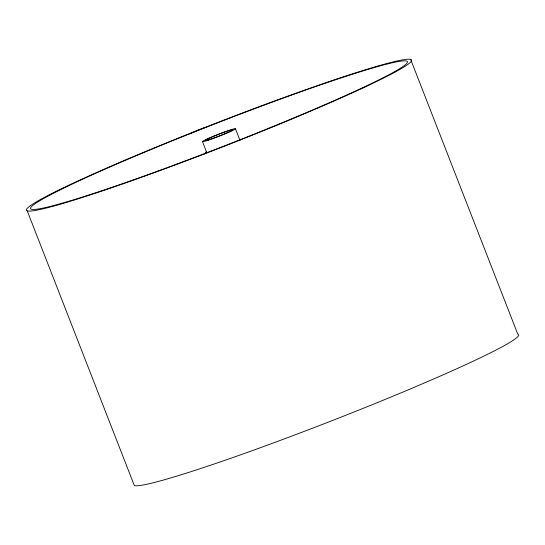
<?xml version="1.0" encoding="UTF-8"?>
<svg xmlns="http://www.w3.org/2000/svg" width="545" height="545" viewBox="0 0 545 545"><rect width="100%" height="100%" fill="white"/><g stroke="black" fill="none" stroke-linecap="round" stroke-linejoin="round"><path stroke-width="0.82" d="M204.525 153.942L206.446 151.408M410.657 59.412L517.75 334.085A206.732 12.263 -21.3 0 1 345.264 415.467A206.732 12.263 -21.3 0 1 134.343 485.588L27.25 210.915M235.406 128.661L240.038 140.535M202.502 141.666L206.821 152.75M189.878 133.906A44.302 16.255 -23.3 0 1 207.386 126.781M96.99 192.705A206.732 12.263 -21.3 0 0 409.097 63.445A206.732 12.263 -21.3 0 0 150.774 149.33A206.732 12.263 -21.3 0 0 96.99 192.705M210.241 139.275A14.77 0.879 -21.3 0 0 232.538 130.037A14.77 0.879 -21.3 0 0 214.083 136.175A14.77 0.879 -21.3 0 0 210.241 139.275M208.483 140.099A17.747 1.049 -21.3 0 0 235.277 129.008A17.747 1.049 -21.3 0 0 213.102 136.379A17.747 1.049 -21.3 0 0 208.483 140.099M99.626 191.459A202.27 11.997 -21.3 0 0 404.99 64.998A202.27 11.997 -21.3 0 0 152.246 149.023A202.27 11.997 -21.3 0 0 99.626 191.459"/></g></svg>
